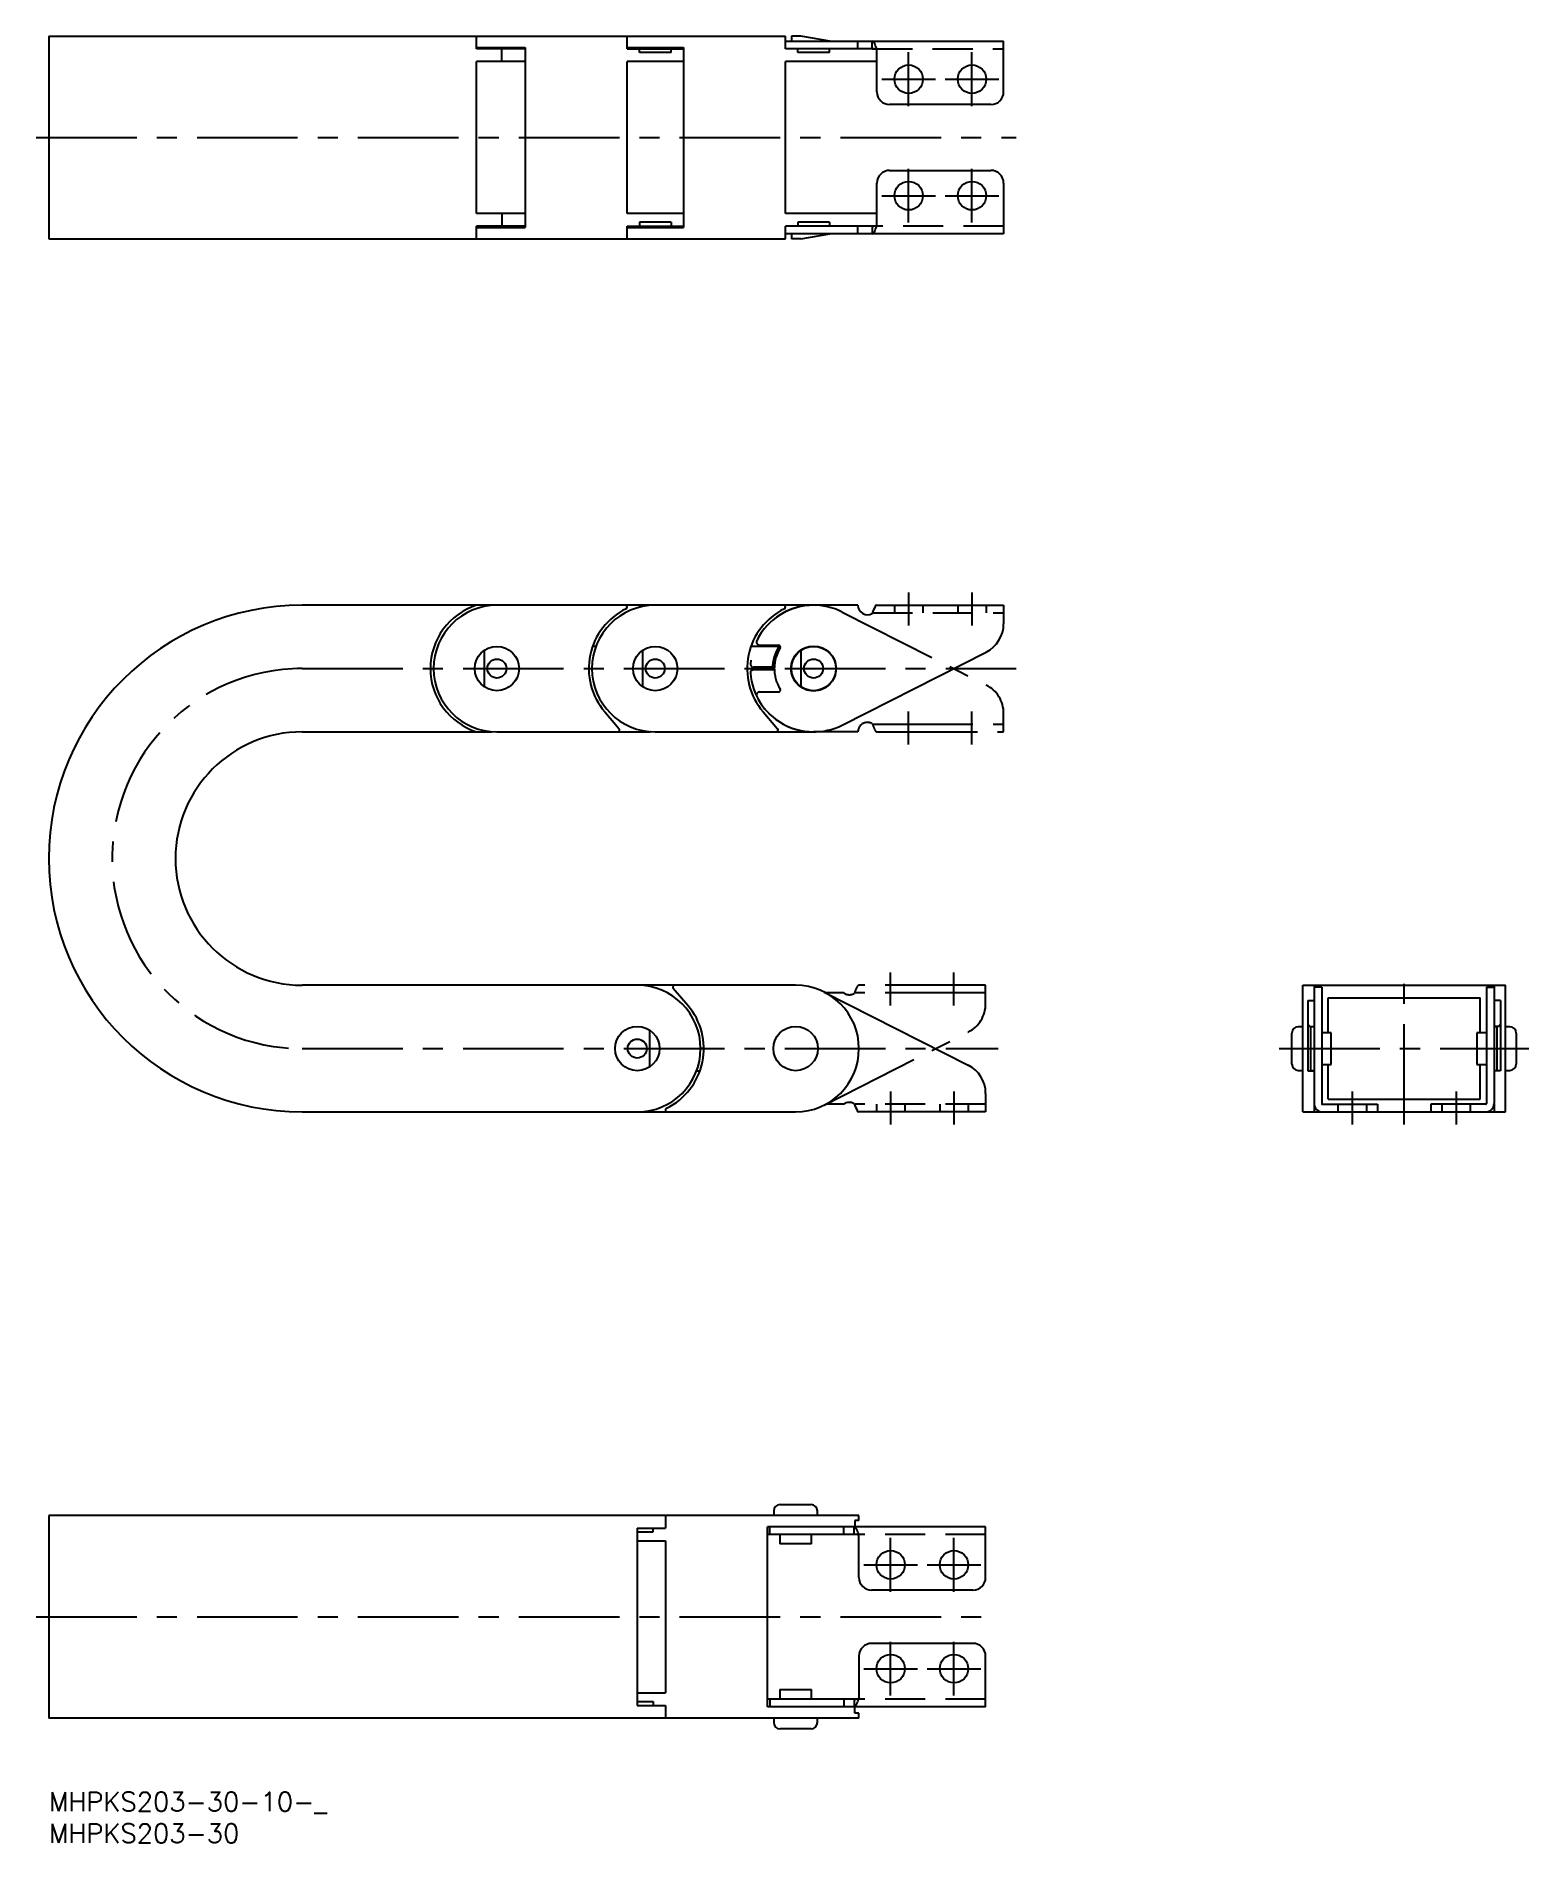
# Model space of a CAD drawing. Extents: x -2 to 234, y -8 to 277.
import ezdxf

# ---------------------------------------------------------------- set-up
doc = ezdxf.new("R2010")
doc.units = 0
doc.header["$LTSCALE"] = 0.5
for name, pattern in [('CENTER', [50.8, 31.75, -6.35, 6.35, -6.35]), ('DASHED', [19.05, 12.7, -6.35]), ('PHANTOM', [63.5, 31.75, -6.35, 6.35, -6.35, 6.35, -6.35])]:
    doc.linetypes.add(name, pattern=pattern)
for name, color, linetype in [('MSM_CENTER', 1, 'CENTER'), ('MSM_CONTINUOUS', 7, 'CONTINUOUS'), ('MSM_DASHED', 4, 'DASHED'), ('MSM_IMAGINARY', 6, 'PHANTOM'), ('MSM_PART_NUMBER', 7, 'CONTINUOUS')]:
    doc.layers.add(name, color=color, linetype=linetype)
doc.styles.get("Standard").update_dxf_attribs({"font": 'txt.shx', "height": 3, "bigfont": 'bigfont.shx'})

# ---------------------------------------------------------------- blocks, each defined once
blk = doc.blocks.new('*U2')
at = {"layer": 'MSM_PART_NUMBER'}
blk.add_text('MHPKS203-30', height=3, dxfattribs=at).set_placement((0, -8))

msp = doc.modelspace()

# ---------------------------------------------------------------- linework, layer by layer
at = {"layer": 'MSM_CENTER'}
for p, q in [((135.75, 266.21), (135.75, 274.71)), ((145.75, 266.21), (145.75, 274.71)), ((131.5, 270.46), (140, 270.46)), ((141.5, 270.46), (150, 270.46)), ((-2, 261.26), (152.75, 261.26)), ((135.75, 247.81), (135.75, 256.31)), ((145.75, 247.81), (145.75, 256.31)), ((131.5, 252.06), (140, 252.06)), ((141.5, 252.06), (150, 252.06)), ((135.75, 189.41), (135.75, 184.21)), ((145.75, 189.41), (145.75, 184.21)), ((40, 177.41), (152.75, 177.41)), ((213.97, 105.41), (213.97, 129.41)), ((40, 117.41), (149.91, 117.41)), ((194.27, 117.41), (233.67, 117.41)), ((132.91, 110.61), (132.91, 105.41)), ((142.91, 110.61), (142.91, 105.41)), ((205.77, 110.61), (205.77, 105.41)), ((222.17, 110.61), (222.17, 105.41)), ((132.91, 31.65), (132.91, 40.15)), ((142.91, 31.65), (142.91, 40.15)), ((128.66, 35.9), (137.16, 35.9)), ((138.66, 35.9), (147.16, 35.9)), ((-2, 27.7), (149.91, 27.7)), ((132.91, 15.25), (132.91, 23.75)), ((142.91, 15.25), (142.91, 23.75)), ((128.66, 19.5), (137.16, 19.5)), ((138.66, 19.5), (147.16, 19.5))]:
    msp.add_line(p, q, dxfattribs=at)
msp.add_arc((40, 147.41), 30, 90, 270, dxfattribs=at)
at = {"layer": 'MSM_CONTINUOUS'}
for p, q in [((0, 277.26), (116.3, 277.26)), ((0, 277.26), (0, 245.26)), ((67.55, 275.26), (67.55, 277.26)), ((91.3, 275.26), (91.3, 277.26)), ((116.3, 275.26), (116.3, 277.26)), ((118.75, 277.26), (117.25, 277.26)), ((117.25, 277.26), (117.25, 276.46)), ((123.29, 276.46), (118.75, 277.26)), ((67.55, 275.46), (75.2, 275.46)), ((75.2, 275.26), (67.55, 275.26)), ((71.54, 273.26), (71.54, 275.26)), ((74.25, 275.26), (74.25, 275.46)), ((75.2, 275.46), (75.2, 247.06)), ((91.3, 275.46), (100.2, 275.46)), ((91.3, 275.26), (100.2, 275.26)), ((92.25, 275.46), (92.25, 275.26)), ((93.25, 274.66), (93.25, 275.26)), ((98.25, 274.66), (93.25, 274.66)), ((98.25, 274.66), (98.25, 275.26)), ((99.25, 275.26), (99.25, 275.46)), ((100.2, 275.46), (100.2, 247.06)), ((116.3, 276.46), (150.75, 276.46)), ((130, 275.26), (116.3, 275.26)), ((118.25, 274.66), (118.25, 275.26)), ((123.25, 274.66), (118.25, 274.66)), ((123.25, 274.66), (123.25, 275.26)), ((127.75, 275.26), (127.75, 276.46)), ((130, 275.26), (130, 276.46)), ((130.75, 268.46), (130.75, 275.16)), ((150.75, 268.46), (150.75, 276.46)), ((67.55, 249.26), (67.55, 273.26)), ((75.2, 273.26), (67.55, 273.26)), ((91.3, 249.26), (91.3, 273.26)), ((100.2, 273.26), (91.3, 273.26)), ((116.3, 249.26), (116.3, 273.26)), ((130.75, 273.26), (116.3, 273.26)), ((148.75, 266.46), (132.75, 266.46)), ((130.75, 247.36), (130.75, 254.06)), ((132.75, 256.06), (148.75, 256.06)), ((150.75, 254.06), (150.75, 246.06)), ((75.2, 249.26), (67.55, 249.26)), ((71.54, 249.26), (71.54, 247.26)), ((100.2, 249.26), (91.3, 249.26)), ((130.75, 249.26), (116.3, 249.26)), ((75.2, 247.26), (67.55, 247.26)), ((67.55, 245.26), (67.55, 247.26)), ((67.55, 247.06), (75.2, 247.06)), ((74.25, 247.06), (74.25, 247.26)), ((91.3, 247.26), (100.2, 247.26)), ((91.3, 245.26), (91.3, 247.26)), ((91.3, 247.06), (100.2, 247.06)), ((92.25, 247.26), (92.25, 247.06)), ((98.25, 247.86), (93.25, 247.86)), ((93.25, 247.86), (93.25, 247.26)), ((98.25, 247.86), (98.25, 247.26)), ((99.25, 247.06), (99.25, 247.26)), ((130, 247.26), (116.3, 247.26)), ((116.3, 245.26), (116.3, 247.26)), ((150.75, 246.06), (116.3, 246.06)), ((117.25, 246.06), (117.25, 245.26)), ((123.25, 247.86), (118.25, 247.86)), ((118.25, 247.86), (118.25, 247.26)), ((118.75, 245.26), (123.29, 246.06)), ((123.25, 247.86), (123.25, 247.26)), ((127.75, 246.06), (127.75, 247.26)), ((130, 247.26), (130, 246.06)), ((0, 245.26), (116.3, 245.26)), ((118.75, 245.26), (117.25, 245.26)), ((127.75, 187.41), (40, 187.41)), ((93.25, 187.41), (93.25, 187.09)), ((118.25, 187.41), (118.25, 187.09)), ((130.75, 187.41), (150.75, 187.41)), ((150.75, 187.41), (150.75, 184.48)), ((68.75, 180.28), (68.75, 174.54)), ((86.38, 180.91), (85.85, 180.91)), ((93.75, 180.28), (93.75, 174.54)), ((115.27, 180.91), (110.85, 180.91)), ((112.23, 181.11), (115.21, 181.11)), ((118.75, 180.28), (118.75, 174.54)), ((120.16, 180.91), (121.34, 180.91)), ((125.27, 168.49), (148.01, 180.02)), ((85.25, 177.41), (85.75, 177.41)), ((110.25, 177.41), (114.25, 177.41)), ((114.25, 177.21), (111.28, 177.21)), ((87.77, 170.59), (90.06, 167.9)), ((112.77, 170.59), (115.06, 167.9)), ((40, 167.41), (69.96, 167.41)), ((69.97, 167.44), (69.96, 167.41)), ((70.75, 167.41), (94.96, 167.41)), ((94.97, 167.44), (94.96, 167.41)), ((95.75, 167.41), (120.75, 167.41)), ((119.97, 167.44), (119.96, 167.41)), ((117.91, 127.41), (40, 127.41)), ((93.69, 127.38), (93.69, 127.41)), ((100.89, 124.23), (98.6, 126.91)), ((122.43, 126.33), (145.17, 114.8)), ((197.97, 107.41), (197.97, 127.41)), ((197.97, 127.41), (229.97, 127.41)), ((199.77, 127.41), (199.77, 108.71)), ((200.97, 127.11), (199.77, 127.11)), ((200.97, 127.11), (200.97, 108.71)), ((226.97, 127.11), (226.97, 108.71)), ((226.97, 127.11), (228.17, 127.11)), ((228.17, 127.41), (228.17, 108.71)), ((229.97, 107.41), (229.97, 127.41)), ((198.77, 125.01), (198.77, 113.91)), ((198.77, 125.01), (199.77, 125.01)), ((201.97, 125.41), (225.97, 125.41)), ((201.97, 119.91), (201.97, 125.41)), ((225.97, 119.91), (225.97, 125.41)), ((229.17, 125.01), (228.17, 125.01)), ((229.17, 125.01), (229.17, 113.91)), ((94.91, 114.54), (94.91, 120.28)), ((196.27, 114.96), (196.27, 119.86)), ((197.97, 120.86), (197.27, 120.86)), ((199.04, 120.91), (198.77, 121.26)), ((199.04, 120.91), (199.77, 120.91)), ((199.27, 113.91), (199.27, 120.91)), ((199.77, 120.86), (199.27, 120.86)), ((202.47, 119.91), (200.97, 119.91)), ((202.47, 114.91), (202.47, 119.91)), ((225.47, 119.91), (225.47, 114.91)), ((226.97, 119.91), (225.47, 119.91)), ((228.9, 120.91), (228.17, 120.91)), ((228.67, 120.86), (228.17, 120.86)), ((228.67, 113.91), (228.67, 120.91)), ((228.9, 120.91), (229.17, 121.26)), ((230.67, 120.86), (229.97, 120.86)), ((231.67, 119.86), (231.67, 114.96)), ((103.41, 117.41), (102.91, 117.41)), ((200.97, 114.91), (202.47, 114.91)), ((201.97, 109.41), (201.97, 114.91)), ((225.47, 114.91), (226.97, 114.91)), ((225.97, 109.41), (225.97, 114.91)), ((102.27, 113.91), (102.81, 113.91)), ((197.27, 113.96), (197.97, 113.96)), ((198.77, 113.91), (199.77, 113.91)), ((199.27, 113.96), (199.77, 113.96)), ((228.17, 113.96), (228.67, 113.96)), ((229.17, 113.91), (228.17, 113.91)), ((229.97, 113.96), (230.67, 113.96)), ((125.51, 108.61), (122.66, 108.61)), ((147.91, 110.34), (147.91, 107.41)), ((199.77, 108.61), (199.77, 107.41)), ((199.78, 108.61), (199.77, 108.61)), ((201.07, 108.61), (209.77, 108.61)), ((201.97, 109.41), (225.97, 109.41)), ((209.77, 108.61), (209.77, 107.41)), ((226.87, 108.61), (218.17, 108.61)), ((218.17, 108.61), (218.17, 107.41)), ((228.17, 108.61), (228.17, 107.41)), ((228.17, 108.61), (228.17, 108.61)), ((40, 107.41), (117.91, 107.41)), ((95.41, 107.41), (95.41, 107.73)), ((147.91, 107.41), (127.91, 107.41)), ((197.97, 107.41), (229.97, 107.41)), ((127.91, 43.7), (0, 43.7)), ((0, 43.7), (0, 11.7)), ((97.36, 43.7), (97.36, 41.7)), ((114.46, 44.4), (114.46, 43.7)), ((115.46, 45.4), (120.36, 45.4)), ((121.36, 43.7), (121.36, 44.4)), ((127.27, 42.9), (127.27, 41.9)), ((127.91, 42.9), (127.27, 42.9)), ((127.91, 42.9), (127.91, 43.7)), ((92.91, 41.7), (92.91, 41.1)), ((92.91, 41.7), (97.36, 41.7)), ((92.91, 41.1), (95.41, 41.1)), ((92.91, 41.1), (92.91, 39.7)), ((95.41, 41.1), (95.41, 41.7)), ((113.46, 13.5), (113.46, 41.9)), ((147.91, 41.9), (113.46, 41.9)), ((127.16, 40.7), (113.46, 40.7)), ((113.83, 40.7), (113.83, 41.9)), ((115.41, 40.7), (115.41, 39.2)), ((120.41, 39.2), (120.41, 40.7)), ((125.51, 40.7), (125.51, 41.9)), ((127.16, 40.7), (127.16, 41.9)), ((127.91, 33.9), (127.91, 40.6)), ((147.91, 33.9), (147.91, 41.9)), ((92.91, 39.7), (92.91, 13.7)), ((92.91, 39.7), (97.36, 39.7)), ((97.36, 39.7), (97.36, 15.7)), ((120.41, 39.2), (115.41, 39.2)), ((145.91, 31.9), (129.91, 31.9)), ((145.91, 23.5), (129.91, 23.5)), ((127.91, 21.5), (127.91, 14.8)), ((147.91, 13.5), (147.91, 21.5)), ((92.91, 15.7), (97.36, 15.7)), ((92.91, 14.3), (95.41, 14.3)), ((95.41, 14.3), (95.41, 13.7)), ((127.16, 14.7), (113.46, 14.7)), ((113.83, 14.7), (113.83, 13.5)), ((115.41, 16.2), (120.41, 16.2)), ((115.41, 16.2), (115.41, 14.7)), ((120.41, 14.7), (120.41, 16.2)), ((125.51, 14.7), (125.51, 13.5)), ((127.16, 14.7), (127.16, 13.5)), ((127.91, 11.7), (0, 11.7)), ((92.91, 13.7), (97.36, 13.7)), ((97.36, 13.7), (97.36, 11.7)), ((147.91, 13.5), (113.46, 13.5)), ((114.46, 11.7), (114.46, 11)), ((121.36, 11), (121.36, 11.7)), ((127.27, 12.5), (127.27, 13.5)), ((127.91, 12.5), (127.27, 12.5)), ((127.91, 11.7), (127.91, 12.5)), ((120.36, 10), (115.46, 10))]:
    msp.add_line(p, q, dxfattribs=at)
for centre, radius in [((135.75, 270.46), 2.25), ((145.75, 270.46), 2.25), ((135.75, 252.06), 2.25), ((145.75, 252.06), 2.25), ((70.75, 177.41), 3.5), ((95.75, 177.41), 3.5), ((120.75, 177.41), 3.55), ((120.75, 177.41), 3.5), ((70.75, 177.41), 1.5), ((95.75, 177.41), 1.5), ((120.75, 177.41), 1.5), ((92.91, 117.41), 3.5), ((117.91, 117.41), 3.5), ((92.91, 117.41), 1.5), ((132.91, 35.9), 2.25), ((142.91, 35.9), 2.25), ((132.91, 19.5), 2.25), ((142.91, 19.5), 2.25)]:
    msp.add_circle(centre, radius, dxfattribs=at)
for centre, radius, start, end in [((129.97, 276.18), 0.283, 43.349, 84.0241), ((129.91, 271.75), 3.51, 76.2228, 88.6213), ((129.31, 275.56), 1.18, 24.0257, 43.0982), ((122.29, 272.25), 8.95, 18.9895, 25.1224), ((132.75, 268.46), 2, 180, 270), ((148.75, 268.46), 2, 270, 0), ((132.75, 254.06), 2, 90, 180), ((148.75, 254.06), 2, 0, 90), ((129.91, 250.77), 3.51, 271.3787, 283.7772), ((129.97, 246.34), 0.283, 275.9759, 316.651), ((129.31, 246.95), 1.18, 316.9018, 335.9743), ((122.29, 250.27), 8.95, 334.8776, 341.0105), ((40, 147.41), 40, 90, 270), ((70.75, 177.41), 10.5, 107.7528, 252.2472), ((70.75, 177.41), 10, 90, 270), ((95.75, 177.41), 10.5, 116.0843, 220.5), ((95.75, 177.41), 10, 90, 270), ((91, 187.11), 0.3, 296.0843, 90), ((120.75, 177.41), 10.5, 116.0843, 220.5), ((120.75, 177.41), 10, 90, 153.7617), ((116, 187.11), 0.3, 296.0843, 90), ((129.25, 187.41), 1.5, 180, 299.9264), ((136.85, 183.8), 7.23, 151.8136, 161.3561), ((130.86, 186.97), 0.451, 103.7318, 147.5726), ((145.75, 184.48), 5, 296.8883, 0), ((112.23, 181.61), 0.5, 153.7617, 270), ((120.75, 177.41), 6.5, 147.421, 180), ((120.75, 177.41), 6.2, 148.4611, 179.1185), ((115.21, 180.81), 0.3, 328.4611, 90), ((111.28, 176.71), 0.5, 90, 184.2256), ((114.25, 177.51), 0.3, 270, 359.1185), ((120.75, 177.41), 10, 184.2256, 296.8883), ((40, 147.41), 20, 90, 270), ((89.83, 167.71), 0.3, 270, 40.5), ((114.83, 167.71), 0.3, 270, 40.5), ((92.91, 117.41), 10, 270, 90), ((98.83, 127.11), 0.3, 90, 220.5), ((117.91, 117.41), 10, 270, 90), ((92.91, 117.41), 10.5, 296.0843, 40.5), ((197.27, 119.86), 1, 90, 180), ((230.67, 119.86), 1, 0, 90), ((142.91, 110.34), 5, 0, 63.1117), ((197.27, 114.96), 1, 180, 270), ((230.67, 114.96), 1, 270, 0), ((126.41, 107.41), 1.5, 60.0736, 126.8699), ((134.01, 111.02), 7.23, 198.6439, 208.1864), ((201.07, 108.71), 1.3, 180, 270), ((201.07, 108.71), 0.1, 180, 270), ((226.87, 108.71), 1.3, 270, 0), ((226.87, 108.71), 0.1, 270, 0), ((97.66, 107.71), 0.3, 116.0843, 270), ((128.01, 107.85), 0.451, 212.4274, 256.2682), ((115.46, 44.4), 1, 90, 180), ((120.36, 44.4), 1, 0, 90), ((127.14, 41.65), 0.247, 41.9074, 86.5738), ((127.07, 37.19), 3.51, 76.2231, 88.621), ((126.33, 40.91), 1.35, 24.4813, 42.6147), ((118.91, 37.48), 9.52, 19.1287, 24.7433), ((129.91, 33.9), 2, 180, 270), ((145.91, 33.9), 2, 270, 0), ((129.91, 21.5), 2, 90, 180), ((145.91, 21.5), 2, 0, 90), ((127.07, 18.21), 3.51, 271.379, 283.7769), ((118.91, 17.92), 9.52, 335.2567, 340.8713), ((127.14, 13.75), 0.247, 273.4262, 318.0926), ((126.33, 14.49), 1.35, 317.3853, 335.5187), ((115.46, 11), 1, 180, 270), ((120.36, 11), 1, 270, 0)]:
    msp.add_arc(centre, radius, start, end, dxfattribs=at)
at = {"layer": 'MSM_DASHED'}
for p, q in [((130, 275.26), (150.75, 275.26)), ((150.75, 247.26), (130, 247.26)), ((130.03, 186.21), (150.75, 186.21)), ((133.5, 187.41), (133.5, 186.21)), ((138, 187.41), (138, 186.21)), ((143.5, 187.41), (143.5, 186.21)), ((148, 187.41), (148, 186.21)), ((147.91, 108.61), (127.19, 108.61)), ((130.66, 108.61), (130.66, 107.41)), ((135.16, 108.61), (135.16, 107.41)), ((140.66, 108.61), (140.66, 107.41)), ((145.16, 108.61), (145.16, 107.41)), ((203.52, 108.61), (203.52, 107.41)), ((208.02, 108.61), (208.02, 107.41)), ((219.92, 108.61), (219.92, 107.41)), ((224.42, 108.61), (224.42, 107.41)), ((147.91, 40.7), (127.16, 40.7)), ((147.91, 14.7), (127.16, 14.7))]:
    msp.add_line(p, q, dxfattribs=at)
at = {"layer": 'MSM_IMAGINARY'}
for p, q in [((125.27, 186.33), (148.01, 174.8)), ((114.25, 177.61), (111.28, 177.61)), ((112.23, 173.71), (115.21, 173.71)), ((130.03, 168.61), (150.75, 168.61)), ((135.75, 165.41), (135.75, 170.61)), ((145.75, 165.41), (145.75, 170.61)), ((150.75, 167.41), (150.75, 170.34)), ((127.75, 167.41), (120.75, 167.41)), ((130.75, 167.41), (150.75, 167.41)), ((132.91, 124.21), (132.91, 129.41)), ((142.91, 124.21), (142.91, 129.41)), ((125.51, 126.21), (122.66, 126.21)), ((147.91, 126.21), (127.19, 126.21)), ((147.91, 127.41), (127.91, 127.41)), ((147.91, 124.48), (147.91, 127.41)), ((122.43, 108.49), (145.17, 120.02))]:
    msp.add_line(p, q, dxfattribs=at)
msp.add_circle((120.75, 177.41), 3.55, dxfattribs=at)
for centre, radius, start, end in [((120.75, 177.41), 10, 63.1117, 175.7744), ((111.28, 178.11), 0.5, 175.7744, 270), ((114.25, 177.31), 0.3, 0.8815, 90), ((120.75, 177.41), 6.2, 180.8815, 211.5389), ((115.21, 174.01), 0.3, 270, 31.5389), ((145.75, 170.34), 5, 0, 63.1117), ((112.23, 173.21), 0.5, 90, 206.2383), ((120.75, 177.41), 10, 206.2383, 270), ((129.25, 167.41), 1.5, 60.0736, 180), ((136.85, 171.02), 7.23, 198.6439, 208.1864), ((130.86, 167.85), 0.451, 212.4274, 256.2682), ((126.41, 127.41), 1.5, 233.1301, 299.9264), ((134.01, 123.8), 7.23, 151.8136, 161.3561), ((128.01, 126.97), 0.451, 103.7318, 147.5726), ((142.91, 124.48), 5, 296.8883, 0)]:
    msp.add_arc(centre, radius, start, end, dxfattribs=at)

# ---------------------------------------------------------------- block references
at = {"layer": 'MSM_CONTINUOUS'}
msp.add_blockref('*U2', (0, 0), dxfattribs=at)

# ---------------------------------------------------------------- texts
at = {"layer": 'MSM_PART_NUMBER'}
msp.add_text('MHPKS203-30-10-_', height=3, dxfattribs=at).set_placement((0, -3))

doc.saveas('drawing.dxf')
